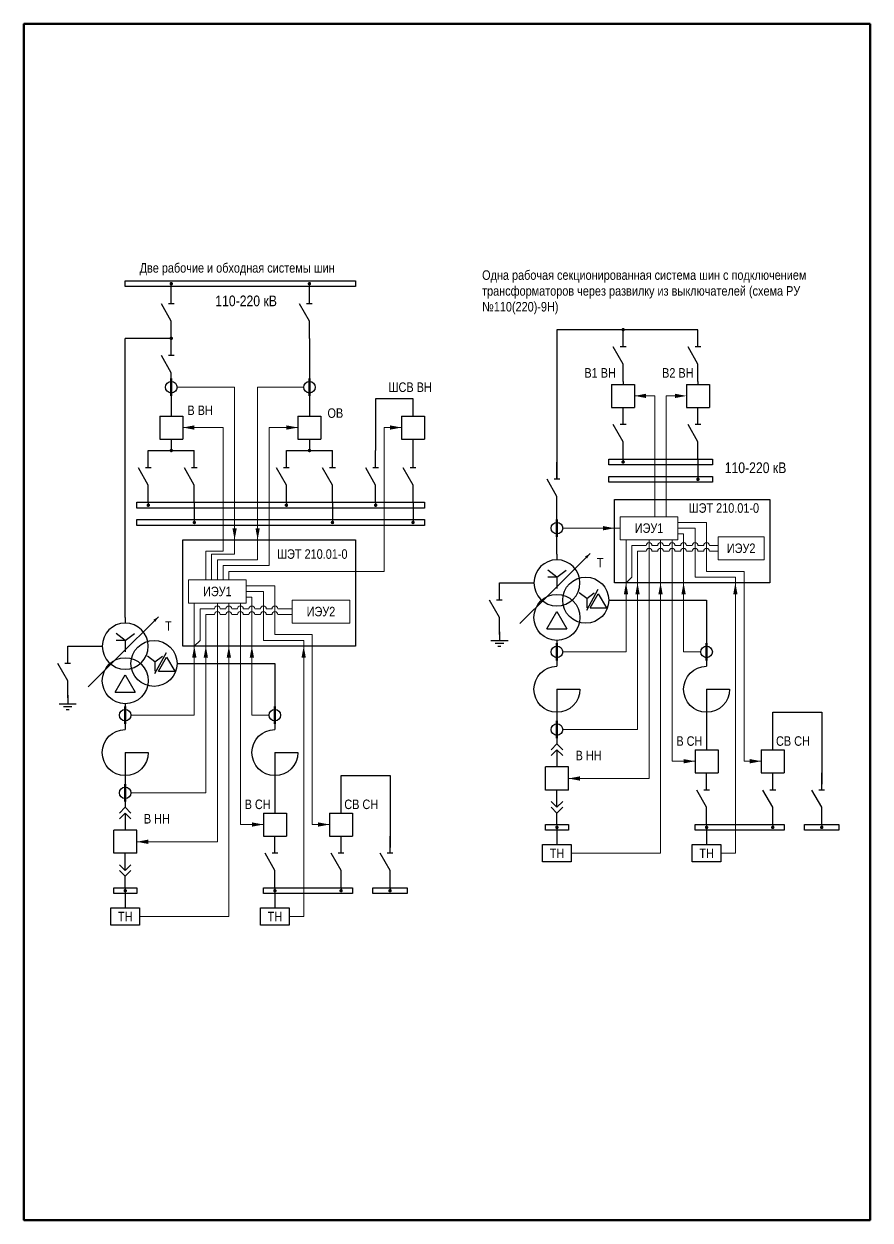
# Model space of a CAD drawing. Header units: millimetres. Extents: x 25558 to 49929, y 1902 to 19390.
# Drawn here: x 27421.8 to 27715.8, y 17145.5 to 17561.3 of the extents above; entities that cross this region are included whole.
import ezdxf
from ezdxf.enums import TextEntityAlignment as Align

# ---------------------------------------------------------------- set-up
doc = ezdxf.new("R2010")
doc.units = ezdxf.units.MM
doc.layers.add('Основная', color=7, linetype='Continuous', lineweight=30)
doc.layers.add('Тонкая', color=7, linetype='Continuous', lineweight=5)
doc.styles.add('Narrow', font='ARIALN.TTF')
doc.styles.add('Вывод', font='tahoma.ttf', dxfattribs={"height": 2.5})
doc.styles.add('Компонент', font='ARIALN.TTF', dxfattribs={"height": 3.5})

# ---------------------------------------------------------------- blocks, each defined once
blk = doc.blocks.new('*U26')
at = {"ltscale": 0.25}
blk.add_circle((0, 0), 2, dxfattribs=at)
at = {"layer": 'Основная', "color": 0, "lineweight": 50}
blk.add_line((0, -3), (0, 3), dxfattribs=at)
at = {"layer": 'Основная', "style": 'Компонент'}
blk.add_attdef('ОУ', text='', height=3.5, dxfattribs=at).set_placement((-6, 0), align=Align.MIDDLE_CENTER)
blk = doc.blocks.new('*U40')
at = {"ltscale": 0.25}
for p, q in [((-3.46, -4), (0, 2)), ((0, 2), (3.46, -4)), ((-3.46, -4), (3.46, -4))]:
    blk.add_line(p, q, dxfattribs=at)
blk.add_circle((0, 0), 8, dxfattribs=at)
at = {"layer": 'Основная', "style": 'Компонент'}
blk.add_attdef('ОУ', text='', height=3.5, dxfattribs=at).set_placement((17, 0), align=Align.MIDDLE_CENTER)
blk = doc.blocks.new('*U41')
at = {"ltscale": 0.25}
for p, q in [((0, 0), (-20, 0)), ((14.44, 0), (0, 0))]:
    blk.add_line(p, q, dxfattribs=at)
blk.add_lwpolyline([(-18, 0, 1, 0, 0), (-20, 0, 0, 0, 0)], format="xyseb", dxfattribs=at)
at = {"layer": 'Основная', "style": 'Вывод'}
blk.add_attdef('ОС', text='', height=2.5, dxfattribs=at).set_placement((3, 2), align=Align.MIDDLE_CENTER)
blk = doc.blocks.new('*U46')
at = {"ltscale": 0.25}
for q in [(-3.2, 4.4), (3.2, 4.4), (0, -2), (3.21, 2)]:
    blk.add_line((0, 2), q, dxfattribs=at)
blk.add_circle((0, 0), 8, dxfattribs=at)
at = {"layer": 'Основная', "style": 'Компонент'}
blk.add_attdef('ОУ', text='', height=3.5, dxfattribs=at).set_placement((-17, 0), align=Align.MIDDLE_CENTER)
blk = doc.blocks.new('*U23')
at = {"color": 0}
blk.add_line((0, 0), (6, 3.43), dxfattribs=at)
blk = doc.blocks.new('*U11')
at = {"color": 0}
blk.add_line((0, -1), (0, 1), dxfattribs=at)
blk = doc.blocks.new('*U573')
at = {"color": 0}
for p, q in [((0, 3), (0, 9)), ((0, -9), (0, -3))]:
    blk.add_line(p, q, dxfattribs=at)
at = {"color": 0, "ltscale": 0.25, "rotation": 89.99999999999999}
for name, p in [('*U23', (0, -3)), ('*U11', (0, 3))]:
    blk.add_blockref(name, p, dxfattribs=at)
at = {"layer": 'Основная'}
for tag, height, style, p in [('В1', 2.5, 'Вывод', (2, 7)), ('ОУ', 3.5, 'Компонент', (-12, 0)), ('В2', 2.5, 'Вывод', (2, -7))]:
    blk.add_attdef(tag, text='', height=height, dxfattribs=dict(at, style=style)).set_placement(p, align=Align.MIDDLE_CENTER)
blk = doc.blocks.new('*U31')
at = {"color": 0}
for p, q in [((-3, 0), (3, 0)), ((0, 3), (0, 0)), ((-1.5, -1), (1.5, -1)), ((-0.5, -2), (0.5, -2))]:
    blk.add_line(p, q, dxfattribs=at)
blk = doc.blocks.new('*U28')
at = {"color": 0}
for p, q in [((0, 0), (-8, 0)), ((-8, -8), (-8, 0)), ((0, -8), (0, 0)), ((0, -8), (-8, -8))]:
    blk.add_line(p, q, dxfattribs=at)
at = {"layer": 'Основная', "style": 'Компонент'}
blk.add_attdef('ОУ', text='', height=3.5, dxfattribs=at).set_placement((-15, -3), align=Align.MIDDLE_CENTER)
blk = doc.blocks.new('*U34')
at = {"color": 0}
for p, q in [((0, 3), (0, 9)), ((0, -9), (0, -3))]:
    blk.add_line(p, q, dxfattribs=at)
at = {"color": 0, "ltscale": 0.25, "rotation": 89.99999999999999}
for name, p in [('*U23', (0, -3)), ('*U11', (0, 3))]:
    blk.add_blockref(name, p, dxfattribs=at)
at = {"layer": 'Основная'}
for tag, height, style, p in [('В1', 2.5, 'Вывод', (2, 7)), ('ОУ', 3.5, 'Компонент', (-12, 0)), ('В2', 2.5, 'Вывод', (2, -7))]:
    blk.add_attdef(tag, text='', height=height, dxfattribs=dict(at, style=style)).set_placement(p, align=Align.MIDDLE_CENTER)
blk = doc.blocks.new('*U38')
at = {"ltscale": 0.35}
for q in [(-8, 0), (0, -8)]:
    blk.add_line((0, 0), q, dxfattribs=at)
blk.add_arc((0, 0), 8, 180, 90, dxfattribs=at)
at = {"layer": 'Основная', "style": 'Компонент'}
blk.add_attdef('ОУ', text='', height=3.5, dxfattribs=at).set_placement((-17, 0), align=Align.MIDDLE_CENTER)
blk = doc.blocks.new('*U943')
at = {"layer": 'Основная', "ltscale": 0.25}
for p, q in [((2, 2), (0, 0)), ((0, 0), (2, -2))]:
    blk.add_line(p, q, dxfattribs=at)
blk = doc.blocks.new('*U32')
at = {"color": 0}
for p, q in [((0, 6), (0, 2)), ((0, 0), (0, -6))]:
    blk.add_line(p, q, dxfattribs=at)
at = {"color": 0, "ltscale": 0.25, "xscale": -1, "rotation": 90}
for p in [(0, 2), (0, 0)]:
    blk.add_blockref('*U943', p, dxfattribs=at)
at = {"layer": 'Основная'}
for tag, height, style, p in [('ОУ2', 3.5, 'Компонент', (-5, 6)), ('В2', 2.5, 'Вывод', (3, 6)), ('ОУ1', 3.5, 'Компонент', (-5, -6)), ('В1', 2.5, 'Вывод', (3, -6))]:
    blk.add_attdef(tag, text='', height=height, dxfattribs=dict(at, style=style)).set_placement(p, align=Align.MIDDLE_CENTER)
blk = doc.blocks.new('*U33')
at = {"color": 0}
for p, q in [((0, 0), (0, 6)), ((0, -6), (0, -2))]:
    blk.add_line(p, q, dxfattribs=at)
at = {"color": 0, "ltscale": 0.25, "rotation": 89.99999999999999}
for p in [(0, 0), (0, -2)]:
    blk.add_blockref('*U943', p, dxfattribs=at)
at = {"layer": 'Основная'}
for tag, height, style, p in [('ОУ1', 3.5, 'Компонент', (-5, 6)), ('В1', 2.5, 'Вывод', (3, 6)), ('ОУ2', 3.5, 'Компонент', (-5, -6)), ('В2', 2.5, 'Вывод', (3, -6))]:
    blk.add_attdef(tag, text='', height=height, dxfattribs=dict(at, style=style)).set_placement(p, align=Align.MIDDLE_CENTER)

msp = doc.modelspace()

# ---------------------------------------------------------------- linework, layer by layer
at = {"layer": 'Основная'}
for p, q in [((27473, 17470), (27473, 17471)), ((27521, 17470), (27521, 17471)), ((27473, 17452), (27457, 17452)), ((27521, 17452), (27521, 17434)), ((27620, 17455), (27607, 17455)), ((27607, 17455), (27607, 17403)), ((27656, 17455), (27620, 17455)), ((27630, 17437), (27630, 17436)), ((27656, 17437), (27656, 17436)), ((27473, 17434), (27473, 17425)), ((27521, 17434), (27521, 17425)), ((27557, 17431), (27544, 17431)), ((27544, 17431), (27544, 17413)), ((27557, 17425), (27557, 17431)), ((27473, 17417), (27473, 17413)), ((27521, 17417), (27521, 17413)), ((27557, 17413), (27557, 17417)), ((27465, 17413), (27473, 17413)), ((27473, 17413), (27481, 17413)), ((27513, 17413), (27521, 17413)), ((27521, 17413), (27529, 17413)), ((27630, 17410), (27630, 17409)), ((27656, 17410), (27656, 17404)), ((27656, 17404), (27656, 17403)), ((27465, 17395), (27465, 17394)), ((27481, 17395), (27481, 17389)), ((27513, 17395), (27513, 17394)), ((27529, 17395), (27529, 17389)), ((27544, 17395), (27544, 17394)), ((27557, 17395), (27557, 17389)), ((27481, 17389), (27481, 17388)), ((27529, 17389), (27529, 17388)), ((27557, 17389), (27557, 17388)), ((27607, 17377), (27607, 17375)), ((27617.33, 17357.53), (27621.38, 17364.82)), ((27617.33, 17361.58), (27614.74, 17363.52)), ((27617.33, 17361.58), (27619.92, 17363.52)), ((27617.33, 17361.58), (27617.33, 17358.34)), ((27618.57, 17358.34), (27621.38, 17363.2)), ((27621.38, 17363.2), (27624.19, 17358.34)), ((27659, 17361), (27659, 17338)), ((27618.57, 17358.34), (27624.19, 17358.34)), ((27457, 17355), (27457, 17353)), ((27467.33, 17339.58), (27464.74, 17341.52)), ((27467.33, 17335.53), (27471.38, 17342.82)), ((27467.33, 17339.58), (27469.92, 17341.52)), ((27467.33, 17339.58), (27467.33, 17336.34)), ((27468.57, 17336.34), (27471.38, 17341.2)), ((27471.38, 17341.2), (27474.19, 17336.34)), ((27509, 17339), (27509, 17316)), ((27468.57, 17336.34), (27474.19, 17336.34)), ((27607, 17330), (27607, 17311)), ((27682, 17309), (27682, 17322)), ((27682, 17322), (27699, 17322)), ((27699, 17322), (27699, 17297)), ((27457, 17308), (27457, 17289)), ((27532, 17287), (27532, 17300)), ((27532, 17300), (27549, 17300)), ((27549, 17300), (27549, 17275)), ((27607, 17283), (27607, 17281)), ((27607, 17281), (27607, 17276)), ((27659, 17283), (27659, 17281)), ((27659, 17281), (27659, 17276)), ((27682, 17283), (27682, 17282)), ((27699, 17283), (27699, 17282)), ((27457, 17261), (27457, 17259)), ((27509, 17261), (27509, 17259)), ((27532, 17261), (27532, 17260)), ((27549, 17261), (27549, 17260)), ((27457, 17259), (27457, 17254)), ((27509, 17259), (27509, 17254))]:
    msp.add_line(p, q, dxfattribs=at)
at = {"layer": 'Основная', "ltscale": 0.35}
for p, q in [((27457, 17355), (27457, 17452)), ((27607, 17377), (27607, 17393))]:
    msp.add_line(p, q, dxfattribs=at)
at = {"layer": 'Основная', "ltscale": 0.25}
for p, q in [((27659, 17323), (27659, 17309)), ((27509, 17301), (27509, 17287))]:
    msp.add_line(p, q, dxfattribs=at)
at = {"layer": 'Основная'}
for points in [[(27457, 17472), (27537, 17472), (27537, 17470), (27457, 17470)], [(27625, 17410), (27661, 17410), (27661, 17408), (27625, 17408)], [(27625, 17404), (27661, 17404), (27661, 17402), (27625, 17402)], [(27461, 17395), (27561, 17395), (27561, 17393), (27461, 17393)], [(27627, 17396), (27681, 17396), (27681, 17367), (27627, 17367)], [(27461, 17389), (27561, 17389), (27561, 17387), (27461, 17387)], [(27477, 17382), (27537, 17382), (27537, 17345), (27477, 17345)], [(27603, 17283), (27611, 17283), (27611, 17281), (27603, 17281)], [(27655, 17283), (27686, 17283), (27686, 17281), (27655, 17281)], [(27693, 17283), (27705, 17283), (27705, 17281), (27693, 17281)], [(27602, 17276), (27612, 17276), (27612, 17270), (27602, 17270)], [(27654, 17276), (27664, 17276), (27664, 17270), (27654, 17270)], [(27453, 17261), (27461, 17261), (27461, 17259), (27453, 17259)], [(27505, 17261), (27536, 17261), (27536, 17259), (27505, 17259)], [(27543, 17261), (27555, 17261), (27555, 17259), (27543, 17259)], [(27452, 17254), (27462, 17254), (27462, 17248), (27452, 17248)], [(27504, 17254), (27514, 17254), (27514, 17248), (27504, 17248)]]:
    msp.add_lwpolyline(points, close=True, dxfattribs=at)
at = {"layer": 'Основная', "ltscale": 0.25, "const_width": 0.6}
for points in [[(27472.7, 17471, 1), (27473.3, 17471, 1)], [(27520.7, 17471, 1), (27521.3, 17471, 1)], [(27630.3, 17455.01, 1), (27629.7, 17455.01, 1)], [(27473.3, 17452.01, 1), (27472.7, 17452.01, 1)], [(27473.3, 17413.01, 1), (27472.7, 17413.01, 1)], [(27521.3, 17413.01, 1), (27520.7, 17413.01, 1)], [(27629.7, 17409, 1), (27630.3, 17409, 1)], [(27655.7, 17403, 1), (27656.3, 17403, 1)], [(27464.7, 17394, 1), (27465.3, 17394, 1)], [(27512.7, 17394, 1), (27513.3, 17394, 1)], [(27543.7, 17394, 1), (27544.3, 17394, 1)], [(27480.7, 17388, 1), (27481.3, 17388, 1)], [(27528.7, 17388, 1), (27529.3, 17388, 1)], [(27556.7, 17388, 1), (27557.3, 17388, 1)], [(27606.7, 17282, 1), (27607.3, 17282, 1)], [(27658.7, 17282, 1), (27659.3, 17282, 1)], [(27681.7, 17282, 1), (27682.3, 17282, 1)], [(27698.7, 17282, 1), (27699.3, 17282, 1)], [(27456.7, 17260, 1), (27457.3, 17260, 1)], [(27508.7, 17260, 1), (27509.3, 17260, 1)], [(27531.7, 17260, 1), (27532.3, 17260, 1)], [(27548.7, 17260, 1), (27549.3, 17260, 1)]]:
    msp.add_lwpolyline(points, format="xyb", close=True, dxfattribs=at)
at = {"layer": 'Основная', "ltscale": 0.35}
for points in [[(27587, 17367), (27589, 17367)], [(27589, 17367), (27599, 17367)], [(27437, 17345), (27439, 17345)], [(27439, 17345), (27449, 17345)], [(27607, 17347), (27607, 17338)], [(27659, 17347), (27659, 17338)], [(27457, 17325), (27457, 17316)], [(27509, 17325), (27509, 17316)]]:
    msp.add_lwpolyline(points, dxfattribs=at)
at = {"layer": 'Основная'}
for points in [[(27625, 17361), (27633, 17361)], [(27633, 17361), (27659, 17361)], [(27475, 17339), (27483, 17339)], [(27483, 17339), (27509, 17339)]]:
    msp.add_lwpolyline(points, dxfattribs=at)
at = {"layer": 'Основная', "ltscale": 0.35}
for centre in [(27617, 17361), (27467, 17339)]:
    msp.add_circle(centre, 8, dxfattribs=at)
at = {"layer": 'Тонкая'}
for p, q in [((27475, 17435), (27495, 17435)), ((27495, 17382), (27495, 17435)), ((27503, 17382), (27503, 17435)), ((27503, 17435), (27519, 17435)), ((27634, 17432), (27641, 17432)), ((27641, 17432), (27641, 17396)), ((27650, 17432), (27645, 17432)), ((27645, 17432), (27645, 17396)), ((27477, 17421), (27491, 17421)), ((27491, 17421), (27491, 17382)), ((27517, 17421), (27507, 17421)), ((27507, 17421), (27507, 17382)), ((27553, 17421), (27547, 17421)), ((27547, 17421), (27547, 17371)), ((27641, 17396), (27641, 17390)), ((27645, 17396), (27645, 17390)), ((27609, 17386), (27627, 17386)), ((27627, 17386), (27629, 17386)), ((27659, 17388), (27649, 17388)), ((27655, 17386), (27649, 17386)), ((27655, 17369), (27655, 17386)), ((27659, 17371), (27659, 17388)), ((27491, 17378), (27491, 17382)), ((27495, 17382), (27495, 17377)), ((27503, 17382), (27503, 17375)), ((27507, 17382), (27507, 17373)), ((27631, 17367), (27631, 17382)), ((27639, 17367), (27639, 17382)), ((27643, 17367), (27643, 17382)), ((27647, 17367), (27647, 17382)), ((27651, 17384), (27649, 17384)), ((27651, 17367), (27651, 17384)), ((27491, 17378), (27485, 17378)), ((27485, 17378), (27485, 17368)), ((27495, 17377), (27487, 17377)), ((27487, 17377), (27487, 17368)), ((27633, 17369), (27633, 17380)), ((27633, 17380), (27638, 17380)), ((27635, 17367), (27635, 17378)), ((27635, 17378), (27638, 17378)), ((27640, 17380), (27642, 17380)), ((27640, 17378), (27642, 17378)), ((27644, 17380), (27646, 17380)), ((27644, 17378), (27646, 17378)), ((27648, 17380), (27650, 17380)), ((27648, 17378), (27650, 17378)), ((27652, 17380), (27654, 17380)), ((27652, 17378), (27654, 17378)), ((27656, 17380), (27658, 17380)), ((27656, 17378), (27658, 17378)), ((27660, 17380), (27663, 17380)), ((27660, 17378), (27663, 17378)), ((27503, 17375), (27489, 17375)), ((27489, 17375), (27489, 17368)), ((27507, 17373), (27491, 17373)), ((27491, 17373), (27491, 17368)), ((27511, 17371), (27493, 17371)), ((27493, 17371), (27493, 17368)), ((27511, 17371), (27537, 17371)), ((27537, 17371), (27547, 17371)), ((27631, 17367), (27633, 17369)), ((27669, 17369), (27655, 17369)), ((27672, 17371), (27659, 17371)), ((27669, 17369), (27669, 17367)), ((27672, 17371), (27672, 17367)), ((27509, 17366), (27499, 17366)), ((27505, 17364), (27499, 17364)), ((27505, 17347), (27505, 17364)), ((27509, 17349), (27509, 17366)), ((27631, 17343), (27631, 17367)), ((27635, 17367), (27635, 17316)), ((27639, 17299), (27639, 17367)), ((27643, 17273), (27643, 17367)), ((27647, 17305), (27647, 17367)), ((27651, 17343), (27651, 17367)), ((27669, 17273), (27669, 17367)), ((27672, 17367), (27672, 17305)), ((27481, 17345), (27481, 17360)), ((27489, 17345), (27489, 17360)), ((27493, 17345), (27493, 17360)), ((27497, 17345), (27497, 17360)), ((27501, 17362), (27499, 17362)), ((27501, 17345), (27501, 17362)), ((27483, 17347), (27483, 17358)), ((27483, 17358), (27488, 17358)), ((27485, 17345), (27485, 17356)), ((27485, 17356), (27488, 17356)), ((27490, 17358), (27492, 17358)), ((27490, 17356), (27492, 17356)), ((27494, 17358), (27496, 17358)), ((27494, 17356), (27496, 17356)), ((27498, 17358), (27500, 17358)), ((27498, 17356), (27500, 17356)), ((27502, 17358), (27504, 17358)), ((27502, 17356), (27504, 17356)), ((27506, 17358), (27508, 17358)), ((27506, 17356), (27508, 17356)), ((27510, 17358), (27515, 17358)), ((27510, 17356), (27515, 17356)), ((27522, 17349), (27509, 17349)), ((27522, 17349), (27522, 17345)), ((27481, 17345), (27483, 17347)), ((27481, 17321), (27481, 17345)), ((27485, 17345), (27485, 17294)), ((27489, 17277), (27489, 17345)), ((27493, 17251), (27493, 17345)), ((27497, 17283), (27497, 17345)), ((27501, 17321), (27501, 17345)), ((27519, 17347), (27505, 17347)), ((27519, 17347), (27519, 17345)), ((27519, 17251), (27519, 17345)), ((27522, 17345), (27522, 17283)), ((27609, 17343), (27631, 17343)), ((27657, 17343), (27651, 17343)), ((27459, 17321), (27481, 17321)), ((27507, 17321), (27501, 17321)), ((27609, 17316), (27635, 17316)), ((27647, 17305), (27655, 17305)), ((27672, 17305), (27678, 17305)), ((27674, 17305), (27678, 17305)), ((27611, 17299), (27639, 17299)), ((27459, 17294), (27485, 17294)), ((27497, 17283), (27505, 17283)), ((27522, 17283), (27528, 17283)), ((27524, 17283), (27528, 17283)), ((27461, 17277), (27489, 17277)), ((27612, 17273), (27643, 17273)), ((27664, 17273), (27669, 17273)), ((27462, 17251), (27493, 17251)), ((27514, 17251), (27519, 17251))]:
    msp.add_line(p, q, dxfattribs=at)
at = {"layer": 'Тонкая', "color": 3, "lineweight": 50}
msp.add_lwpolyline([(27715.8, 17561.3), (27715.8, 17145.5), (27421.8, 17145.5), (27421.8, 17561.3)], close=True, dxfattribs=at)
at = {"layer": 'Тонкая', "ltscale": 0.3}
for points in [[(27634, 17432, 0, 1.5, 0), (27638, 17432, 0, 0, 0)], [(27652, 17432, 0, 1.5, 0), (27648, 17432, 0, 0, 0)], [(27477, 17421, 0, 1.5, 0), (27481, 17421, 0, 0, 0)], [(27517, 17421, 0, 1.5, 0), (27513, 17421, 0, 0, 0)], [(27553, 17421, 0, 1.5, 0), (27549, 17421, 0, 0, 0)], [(27495, 17382, 0, 1.5, 0), (27495, 17386, 0, 0, 0)], [(27503, 17382, 0, 1.5, 0), (27503, 17386, 0, 0, 0)], [(27627, 17386, 0, 1.5, 0), (27623, 17386, 0, 0, 0)], [(27631, 17367, 0, 1.5, 0), (27631, 17363, 0, 0, 0)], [(27635, 17367, 0, 1.5, 0), (27635, 17363, 0, 0, 0)], [(27643, 17367, 0, 1.5, 0), (27643, 17363, 0, 0, 0)], [(27651, 17367, 0, 1.5, 0), (27651, 17363, 0, 0, 0)], [(27669, 17367, 0, 1.5, 0), (27669, 17363, 0, 0, 0)], [(27481, 17345, 0, 1.5, 0), (27481, 17341, 0, 0, 0)], [(27485, 17345, 0, 1.5, 0), (27485, 17341, 0, 0, 0)], [(27493, 17345, 0, 1.5, 0), (27493, 17341, 0, 0, 0)], [(27501, 17345, 0, 1.5, 0), (27501, 17341, 0, 0, 0)], [(27519, 17345, 0, 1.5, 0), (27519, 17341, 0, 0, 0)], [(27655, 17305, 0, 1.5, 0), (27651, 17305, 0, 0, 0)], [(27678, 17305, 0, 1.5, 0), (27674, 17305, 0, 0, 0)], [(27611, 17299, 0, 1.5, 0), (27615, 17299, 0, 0, 0)], [(27505, 17283, 0, 1.5, 0), (27501, 17283, 0, 0, 0)], [(27528, 17283, 0, 1.5, 0), (27524, 17283, 0, 0, 0)], [(27461, 17277, 0, 1.5, 0), (27465, 17277, 0, 0, 0)]]:
    msp.add_lwpolyline(points, format="xyseb", dxfattribs=at)
at = {"layer": 'Тонкая'}
for points in [[(27629, 17390), (27649, 17390), (27649, 17382), (27629, 17382)], [(27663, 17383), (27679, 17383), (27679, 17375), (27663, 17375)], [(27479, 17368), (27499, 17368), (27499, 17360), (27479, 17360)], [(27515, 17361), (27535, 17361), (27535, 17353), (27515, 17353)]]:
    msp.add_lwpolyline(points, close=True, dxfattribs=at)
for centre in [(27639, 17380), (27643, 17380), (27647, 17380), (27651, 17380), (27655, 17380), (27659, 17380), (27639, 17378), (27643, 17378), (27647, 17378), (27651, 17378), (27655, 17378), (27659, 17378), (27489, 17358), (27489, 17356), (27493, 17358), (27493, 17356), (27497, 17358), (27497, 17356), (27501, 17358), (27501, 17356), (27505, 17358), (27505, 17356), (27509, 17358), (27509, 17356)]:
    msp.add_arc(centre, 1, 0, 180, dxfattribs=at)

# ---------------------------------------------------------------- block references
at = {"layer": 'Основная'}
for p in [(27473, 17461), (27521, 17461), (27473, 17443), (27630, 17446), (27656, 17446), (27630, 17419), (27656, 17419), (27465, 17404), (27481, 17404), (27513, 17404), (27529, 17404), (27544, 17404), (27557, 17404), (27607, 17400), (27659, 17292), (27682, 17292), (27699, 17292), (27509, 17270), (27532, 17270), (27549, 17270)]:
    msp.add_blockref('*U34', p, dxfattribs=at)
at = {"layer": 'Основная', "ltscale": 0.25}
for name, p in [('*U26', (27473, 17435)), ('*U26', (27521, 17435)), ('*U26', (27607, 17386)), ('*U26', (27607, 17343)), ('*U26', (27659, 17343)), ('*U26', (27457, 17321)), ('*U26', (27509, 17321)), ('*U26', (27607, 17316)), ('*U32', (27607, 17309)), ('*U28', (27611, 17303)), ('*U26', (27457, 17294)), ('*U33', (27607, 17289)), ('*U32', (27457, 17287)), ('*U28', (27461, 17281)), ('*U33', (27457, 17267))]:
    msp.add_blockref(name, p, dxfattribs=at)
at = {"layer": 'Основная', "ltscale": 0.25, "rotation": 180}
for p in [(27626, 17428), (27652, 17428), (27469, 17417), (27517, 17417), (27553, 17417), (27655, 17301), (27678, 17301), (27505, 17279), (27528, 17279)]:
    msp.add_blockref('*U28', p, dxfattribs=at)
at = {"layer": 'Основная', "ltscale": 0.35, "rotation": 224.9999999999999}
for p in [(27604.36, 17363.05), (27454.36, 17341.05)]:
    msp.add_blockref('*U41', p, dxfattribs=at)
at = {"layer": 'Основная', "ltscale": 0.35, "xscale": -1}
for p in [(27607, 17367), (27457, 17345)]:
    msp.add_blockref('*U46', p, dxfattribs=at)
at = {"layer": 'Основная', "ltscale": 0.35}
for name, p in [('*U573', (27587, 17358)), ('*U40', (27607, 17355)), ('*U31', (27587, 17347)), ('*U573', (27437, 17336)), ('*U40', (27457, 17333)), ('*U31', (27437, 17325))]:
    msp.add_blockref(name, p, dxfattribs=at)
at = {"layer": 'Основная', "ltscale": 0.25, "xscale": -1}
for p in [(27607, 17330), (27659, 17330), (27457, 17308), (27509, 17308)]:
    msp.add_blockref('*U38', p, dxfattribs=at)

# ---------------------------------------------------------------- texts
at = {"layer": 'Основная', "style": 'Narrow'}
for s, insert, char_height, width, attachment_point in [('\\pxt3;Две рабочие и обходная системы шин', (27462, 17476), 3.3, 76.4846, 4), ('\\pxt3;Одна рабочая секционированная система шин с подключением трансформаторов через развилку из выключателей (схема РУ №110(220)-9Н)', (27581, 17468), 3.3, 117.1951, 4), ('\\pxi-3,l3,t3;110-220 кВ', (27499, 17465), 3.7, 53.3807, 5), ('\\pxi-3,l3,t3;В1 ВН', (27622, 17440), 3.3, 20.6975, 5), ('\\pxi-3,l3,t3;В2 ВН', (27649, 17440), 3.3, 20.6975, 5), ('\\pxi-3,l3,t3;ШСВ ВН', (27556, 17435), 3.3, 18.7584, 5), ('\\pxi-3,l3,t3;В ВН', (27483, 17427), 3.3, 10, 5), ('\\pxi-3,l3,t3;ОВ', (27530, 17426), 3.3, 10, 5), ('\\pxi-3,l3,t3;110-220 кВ', (27676, 17407), 3.7, 53.3807, 5), ('\\pxqc;ШЭТ 210.01-0', (27665, 17393), 3.3, 30.9312, 5), ('\\pxqc;ИЭУ1', (27639, 17386), 3.3, 20, 5), ('\\pxqc;ИЭУ2', (27671, 17379), 3.3, 16, 5), ('\\pxqc;ШЭТ 210.01-0', (27522, 17377), 3.3, 30.9312, 5), ('\\pxi-3,l3,t3;T', (27622, 17374), 3.3, 21.8485, 5), ('\\pxqc;ИЭУ1', (27489, 17364), 3.3, 20, 5), ('\\pxqc;ИЭУ2', (27525, 17357), 3.3, 20, 5), ('\\pxi-3,l3,t3;T', (27472, 17352), 3.3, 21.8485, 5), ('\\pxi-3,l3,t3;В СН', (27653, 17312), 3.3, 21.8485, 5), ('\\pxi-3,l3,t3;СВ СН', (27689, 17312), 3.3, 21.8485, 5), ('\\pxi-3,l3,t3;В НН', (27618, 17307), 3.3, 21.8485, 5), ('\\pxi-3,l3,t3;В СН', (27503, 17290), 3.3, 21.8485, 5), ('\\pxi-3,l3,t3;СВ СН', (27539, 17290), 3.3, 21.8485, 5), ('\\pxi-3,l3,t3;В НН', (27468, 17285), 3.3, 21.8485, 5), ('\\pxqc;ТН', (27607, 17273), 3.3, 10, 5), ('\\pxqc;ТН', (27659, 17273), 3.3, 10, 5), ('\\pxqc;ТН', (27457, 17251), 3.3, 10, 5), ('\\pxqc;ТН', (27509, 17251), 3.3, 10, 5)]:
    msp.add_mtext(s, dxfattribs=dict(at, insert=insert, char_height=char_height, width=width, attachment_point=attachment_point))

doc.saveas('drawing.dxf')
